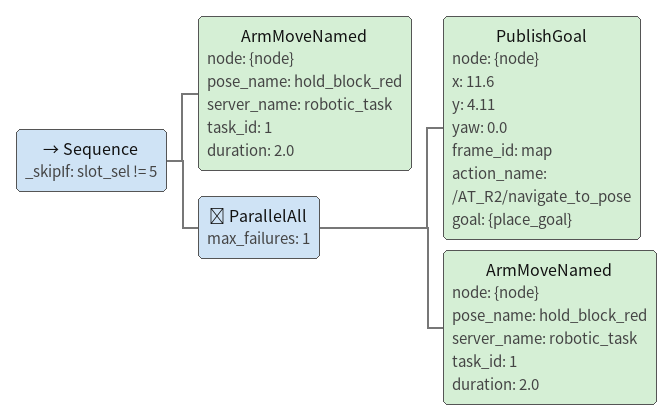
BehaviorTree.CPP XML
<Sequence _skipIf="slot_sel != 5">
  <ArmMoveNamed node="{node}" pose_name="hold_block_red" server_name="robotic_task" task_id="1" duration="2.0"/>
  <ParallelAll max_failures="1">
    <PublishGoal node="{node}" x="11.6" y="4.11" yaw="0.0" frame_id="map" action_name="/AT_R2/navigate_to_pose" goal="{place_goal}"/>
    <ArmMoveNamed node="{node}" pose_name="hold_block_red" server_name="robotic_task" task_id="1" duration="2.0"/>
  </ParallelAll>
</Sequence>
